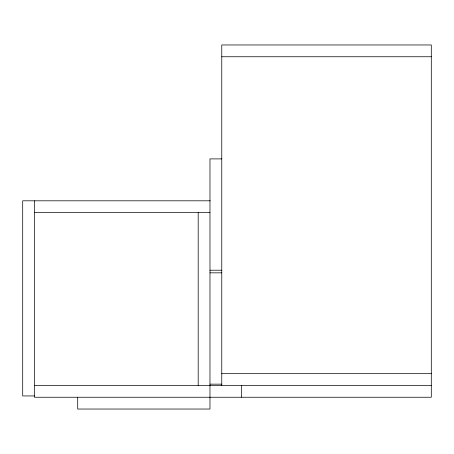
<?xml version="1.0" encoding="UTF-8"?>
<svg xmlns="http://www.w3.org/2000/svg" width="454" height="454" viewBox="0 0 454 454"><rect width="100%" height="100%" fill="white"/><g stroke="black" fill="none" stroke-linecap="round" stroke-linejoin="round"><path stroke-width="0.68" d="M221.762 56.75L431.3 56.75M221.762 158.9L209.975 158.9L209.975 409.037L77.702 409.037L77.702 397.25M210.236 200.81L22.7 200.81L22.7 395.939L34.487 395.939M34.487 212.597L209.975 212.597M209.975 270.215L221.762 270.215M209.975 272.837L221.762 272.837M221.762 373.676L431.3 373.676M209.975 384.152L221.762 384.152M34.487 385.463L431.3 385.463M241.403 385.463L241.403 397.25M221.762 385.463L221.762 44.963L431.3 44.963L431.3 397.25L34.487 397.25L34.487 200.81M198.188 212.597L198.188 385.463"/></g></svg>
